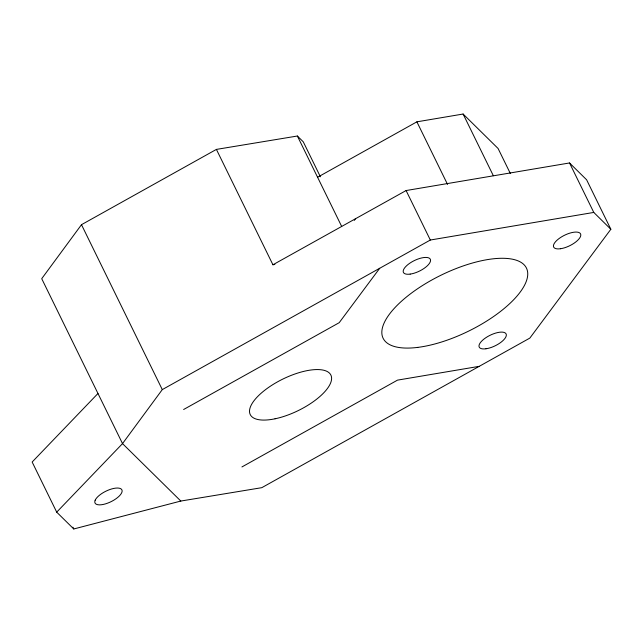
<?xml version="1.0" encoding="UTF-8"?>
<svg xmlns="http://www.w3.org/2000/svg" width="643" height="643" viewBox="0 0 643 643"><rect width="100%" height="100%" fill="white"/><g stroke="black" fill="none" stroke-linecap="round" stroke-linejoin="round"><path stroke-width="0.96" d="M81.484 224.688L41.723 278.684L122.524 443.606L180.812 501.05L261.797 487.675L529.848 338.089L610.85 229.262L586.609 179.783L569.537 162.96L406.095 190.545L272.921 264.771L216.402 149.401L81.484 224.688L162.285 389.61L122.524 443.606L56.705 512.149L73.776 528.972L180.812 501.05M354.293 220.372L355.466 218.797M379.708 268.276L339.199 322.69L183.633 409.503M97.969 393.484L32.15 462.028L56.705 512.149M317.578 177.251L416.889 121.832L463.113 114.028L498.092 148.493L510.357 173.53M162.285 389.61L430.328 240.024L593.778 212.431L610.85 229.262M241.929 466.947L397.495 380.134L479.22 366.341M216.402 149.401L297.379 136.019L303.271 141.822L320.391 176.777M272.921 264.771L274.882 264.45M569.537 162.96L593.778 212.431M463.113 114.028L493.342 175.724M416.889 121.832L447.552 184.42M406.095 190.545L430.328 240.024M297.379 136.019L341.666 226.424M72.9 527.188L73.776 528.972M95.188 500.206L95.003 500.672A14.966 5.843 -26.1 0 0 99.255 504.859L99.914 504.859A14.966 5.843 -26.1 0 0 120.249 494.965A14.966 5.843 -26.1 0 0 113.642 488.455A14.966 5.843 -26.1 0 0 95.188 500.206M417.781 347.389A79.804 31.185 -26.1 0 0 527.742 274.239A79.804 31.185 -26.1 0 0 418.802 287.919A79.804 31.185 -26.1 0 0 417.781 347.389M275.051 418.794A44.889 17.538 -26.1 0 0 331.225 375.93A44.889 17.538 -26.1 0 0 265.406 389.738A44.889 17.538 -26.1 0 0 275.051 418.794M560.423 248.745A14.966 5.843 -26.1 0 0 580.806 234.936A14.966 5.843 -26.1 0 0 560.157 237.773A14.966 5.843 -26.1 0 0 560.423 248.745M485.955 348.779A14.966 5.843 -26.1 0 0 506.346 334.971A14.966 5.843 -26.1 0 0 485.69 337.816A14.966 5.843 -26.1 0 0 485.955 348.779M410.178 274.103A14.966 5.843 -26.1 0 0 430.561 260.294A14.966 5.843 -26.1 0 0 409.912 263.132A14.966 5.843 -26.1 0 0 410.178 274.103"/></g></svg>
